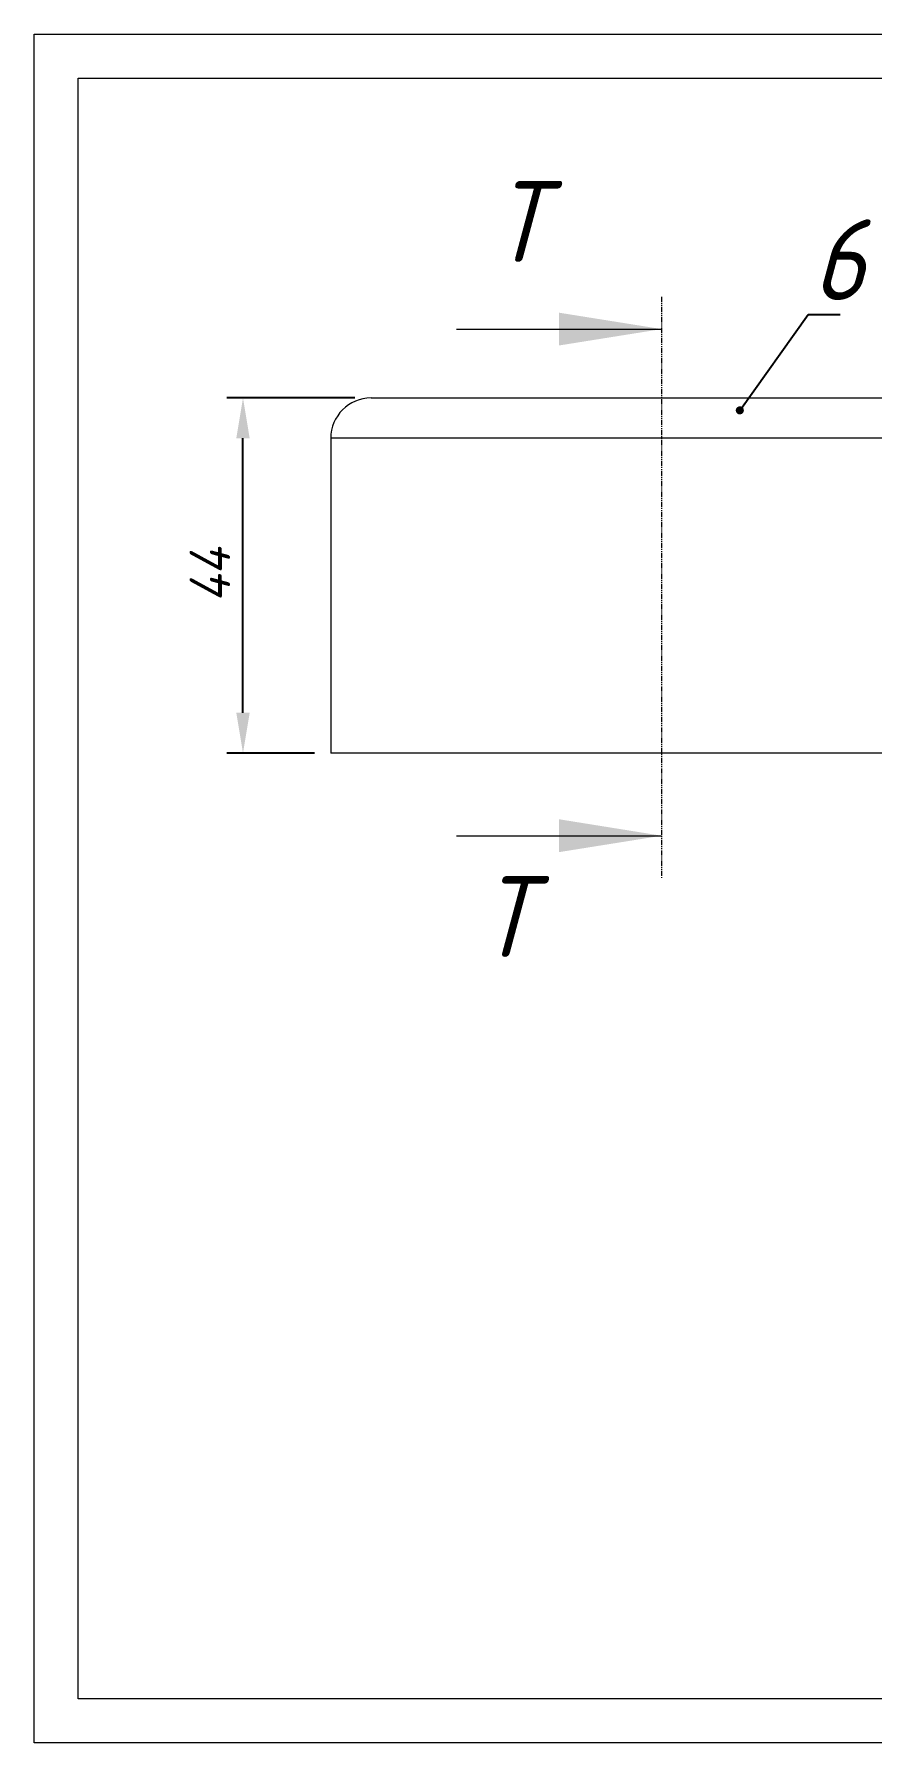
# Model space of a CAD drawing. Header units: millimetres. Extents: x 1113 to 4122, y 572 to 2689.
# Drawn here: x 1113 to 2151, y 572 to 2689 of the extents above; entities that cross this region are included whole.
import ezdxf

# ---------------------------------------------------------------- set-up
doc = ezdxf.new("R2010")
doc.units = ezdxf.units.MM
doc.linetypes.add('SLD-Phantom', pattern=[12.7, 6.35, -1.27, 1.27, -1.27, 1.27, -1.27])
doc.linetypes.add('SLD-Solid', pattern=[0])
doc.styles.add('GENISO', font='geniso.shx', dxfattribs={"oblique": 15})
doc.dimstyles.new('Copy of Scale 1B10', dxfattribs={"dimscale": 20, "dimtxt": 2.5, "dimasz": 2.5, "dimexe": 1, "dimexo": 1, "dimgap": 0.8, "dimtad": 1, "dimdec": 0, "dimlfac": 0.1, "dimzin": 0, "dimtxsty": 'GENISO', "dimcen": 2.5, "dimclrd": 1, "dimclre": 1, "dimclrt": 7, "dimadec": 0, "dimazin": 0, "dimtfac": 1, "dimtdec": 0, "dimtmove": 0, "dimatfit": 3, "dimfxl": 1, "dimtzin": 0, "dimlwd": -1, "dimlwe": -1, "dimarcsym": 0})
doc.dimstyles.new('Scale 1B5', dxfattribs={"dimscale": 20, "dimtxt": 2.5, "dimasz": 2.5, "dimexe": 1, "dimexo": 1, "dimgap": 0.8, "dimtad": 1, "dimdec": 0, "dimlfac": 0.2, "dimzin": 0, "dimtxsty": 'GENISO', "dimcen": 2.5, "dimclrd": 1, "dimclre": 1, "dimclrt": 7, "dimadec": 0, "dimazin": 0, "dimtfac": 1, "dimtdec": 0, "dimtmove": 0, "dimatfit": 3, "dimfxl": 1, "dimtzin": 0, "dimlwd": -1, "dimlwe": -1, "dimarcsym": 0})

# ---------------------------------------------------------------- blocks, each defined once
blk = doc.blocks.new('*D10')
at = {"color": 1, "transparency": 16777216}
for p, q in [((1510.8, 2238.2), (1352, 2238.2)), ((1372, 1848.2), (1372, 2188.2)), ((1460.8, 1798.2), (1352, 1798.2))]:
    blk.add_line(p, q, dxfattribs=at)
for points in [[(1363.7, 2188.2), (1380.3, 2188.2), (1372, 2238.2)], [(1363.7, 1848.2), (1380.3, 1848.2), (1372, 1798.2)]]:
    blk.add_solid(points, dxfattribs=at)
at = {"layer": 'Defpoints', "color": 0, "transparency": 16777216}
for p in [(1372, 2238.2), (1530.8, 2238.2), (1480.8, 1798.2)]:
    blk.add_point(p, dxfattribs=at)
at = {"color": 7, "transparency": 16777216, "insert": (1331, 2018.2), "char_height": 50, "attachment_point": 5, "rotation": 90, "style": 'GENISO'}
blk.add_mtext('44', dxfattribs=at)

msp = doc.modelspace()

# ---------------------------------------------------------------- linework, layer by layer
at = {"color": 3, "linetype": 'SLD-Phantom', "lineweight": 0}
msp.add_line((1890.8, 2363.5), (1890.8, 1643.5), dxfattribs=at)
at = {"color": 3, "linetype": 'SLD-Solid', "lineweight": 0}
for p, q in [((1636.8, 2323.5), (1890.8, 2323.5)), ((1530.8, 2238.2), (2250.8, 2238.2)), ((1480.8, 2188.2), (1480.8, 1798.2)), ((2300.8, 2188.2), (1480.8, 2188.2)), ((2300.8, 1798.2), (1480.8, 1798.2)), ((1636.8, 1695.8), (1890.8, 1695.8))]:
    msp.add_line(p, q, dxfattribs=at)
at = {"color": 7, "linetype": 'SLD-Solid', "lineweight": 0}
for points in [[(1113.2, 572), (1113.2, 2688.9), (4121.8, 2688.9), (4121.8, 572)], [(1167.6, 626.4), (1167.6, 2634.5), (4067.4, 2634.5), (4067.4, 626.4)]]:
    msp.add_lwpolyline(points, close=True, dxfattribs=at)
at = {"color": 3, "linetype": 'SLD-Solid', "lineweight": 0}
msp.add_arc((1530.8, 2188.2), 50, 90, 180, dxfattribs=at)
for points in [[(1890.8, 2323.5), (1763.8, 2303.2), (1763.8, 2343.8)], [(1890.8, 1695.8), (1763.8, 1675.5), (1763.8, 1716.2)]]:
    msp.add_solid(points, dxfattribs=at)

# ---------------------------------------------------------------- texts
at = {"color": 7, "char_height": 100, "attachment_point": 5, "style": 'GENISO'}
for s, insert in [('T', (1712.8, 2456.8)), ('6', (2109.7, 2409.5)), ('T', (1696.6, 1595.7))]:
    msp.add_mtext(s, dxfattribs=dict(at, insert=insert))

# ---------------------------------------------------------------- dimensions: what is measured, and where the dimension line sits
dim = msp.add_linear_dim(base=(1372, 2238.2), p1=(1480.8, 1798.2), p2=(1530.8, 2238.2), angle=90, dimstyle='Copy of Scale 1B10')
dim.commit()
dim.dimension.update_dxf_attribs({"geometry": '*D10', "text_midpoint": (1331, 2018.2)})

# ---------------------------------------------------------------- leaders
at = {"color": 5}
msp.add_leader([(1987.7, 2222.8), (2072.6, 2341.4), (2112, 2341.4)], dimstyle='Scale 1B5', override={"dimasz": 0.5, "dimldrblk": 'DOT'}, dxfattribs=at)

doc.saveas('drawing.dxf')
